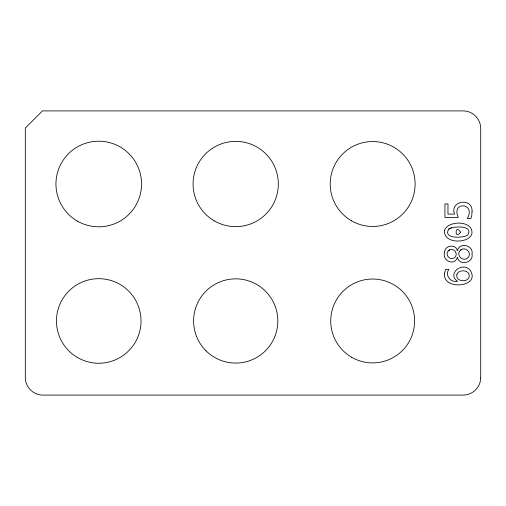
<?xml version="1.0" encoding="UTF-8"?>
<svg xmlns="http://www.w3.org/2000/svg" width="506" height="506" viewBox="0 0 506 506"><rect width="100%" height="100%" fill="white"/><g stroke="black" fill="none" stroke-linecap="round" stroke-linejoin="round"><path stroke-width="0.76" d="M448.373 250.736C444.369 255.011 450.656 261.368 454.945 257.352C458.917 253.057 452.699 246.732 448.373 250.736L449.771 249.888M460.264 250.343C455.539 255.252 463.06 262.348 467.873 257.756C472.617 252.848 465.071 245.745 460.264 250.343L461.883 249.35M448.828 229.028C442.44 239.066 462.952 238.187 467.677 235.145C474.065 225.107 453.553 225.98 448.828 229.028L451.548 227.789M472.054 211.54L471.769 215.411L470.909 218.554L467.253 218.554C476.519 202.912 450.795 200.793 458.297 217.416L444.938 217.416L444.938 203.95L447.968 203.95L447.968 214.133L454.502 214.133C449.366 200.686 472.87 196.967 472.054 211.54M444.477 273.866C443.142 291.121 482.319 286.953 469.682 269.571C461.504 261.634 446.811 274.429 457.639 281.311C450.555 282.892 444.692 275.327 448.841 269.337L445.527 269.337L444.477 273.866M444.572 252.292C441.757 260.932 454.919 266.523 457.411 257.187C458.961 266.238 473.774 263.076 472.054 254.056C473.78 245.043 458.955 241.836 457.411 250.906C456.14 243.683 444.597 245.075 444.572 252.292M460.561 232.127C454.571 241.217 454.736 222.887 460.561 232.127M456.861 274.631C455.349 281.614 467.588 283.012 469.132 276.839C470.738 269.9 458.354 268.654 456.861 274.631M444.673 230.091C442.333 243.696 468.139 244.196 471.832 234.088C474.173 220.477 448.373 219.965 444.673 230.091M480.7 377.976C480.517 387.185 472.787 394.914 463.578 395.097L42.422 395.097C33.213 394.914 25.483 387.185 25.3 377.976L25.3 128.024L42.422 110.903L463.578 110.903C472.787 111.086 480.517 118.815 480.7 128.024L480.7 377.976M77.348 221.071A42.801 42.801 0 0 0 141.547 184.007A42.801 42.801 0 0 0 77.348 146.936A42.801 42.801 0 0 0 77.348 221.071M214.392 220.926A42.63 42.63 0 0 0 278.338 184.007A42.63 42.63 0 0 0 214.392 147.088A42.63 42.63 0 0 0 214.392 220.926M351.442 220.774A42.46 42.46 0 0 0 415.129 184.007A42.46 42.46 0 0 0 351.442 147.233A42.46 42.46 0 0 0 351.442 220.774M77.601 357.59A42.289 42.289 0 0 0 141.035 320.968A42.289 42.289 0 0 0 77.601 284.347A42.289 42.289 0 0 0 77.601 357.59M205.929 350.747A42.118 42.118 0 0 0 276.39 331.866A42.118 42.118 0 0 0 224.809 280.286A42.118 42.118 0 0 0 205.929 350.747M351.702 357.293A41.947 41.947 0 0 0 414.616 320.968A41.947 41.947 0 0 0 351.702 284.644A41.947 41.947 0 0 0 351.702 357.293"/></g></svg>
